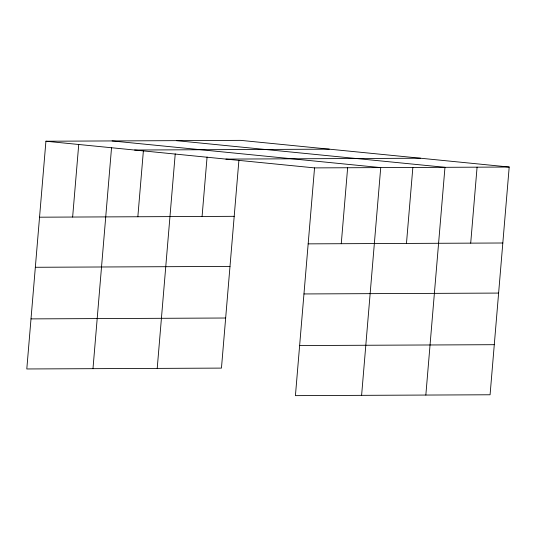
<?xml version="1.0" encoding="UTF-8"?>
<svg xmlns="http://www.w3.org/2000/svg" width="536" height="536" viewBox="0 0 536 536"><rect width="100%" height="100%" fill="white"/><g stroke="black" fill="none" stroke-linecap="round" stroke-linejoin="round"><path stroke-width="0.8" d="M509.2 167.031L314.545 167.895L295.423 395.642L490.078 394.771L509.2 167.031L240.577 140.358L45.922 141.229L26.8 368.969L221.455 368.105L238.915 160.177M72.635 217.047L78.738 144.385M92.983 368.674L111.555 147.541M137.846 216.758L143.393 150.696M157.216 368.393L175.232 153.859M202.079 216.47L207.077 157.014M341.258 243.713L347.636 167.748M361.606 395.347L380.728 167.601L112.104 140.935M406.469 243.424L412.847 167.46M425.839 395.059L444.967 167.312L176.344 140.646M470.702 243.136L477.08 167.172M134.57 150.026L329.225 149.162M225.904 159.098L420.552 158.227M39.543 217.194L234.199 216.323M308.166 243.86L502.822 242.996M35.343 267.283L229.991 266.412M303.959 293.949L498.614 293.078M31.008 318.887L225.663 318.016M299.631 345.553L494.279 344.688M45.922 141.229L314.545 167.895"/></g></svg>
